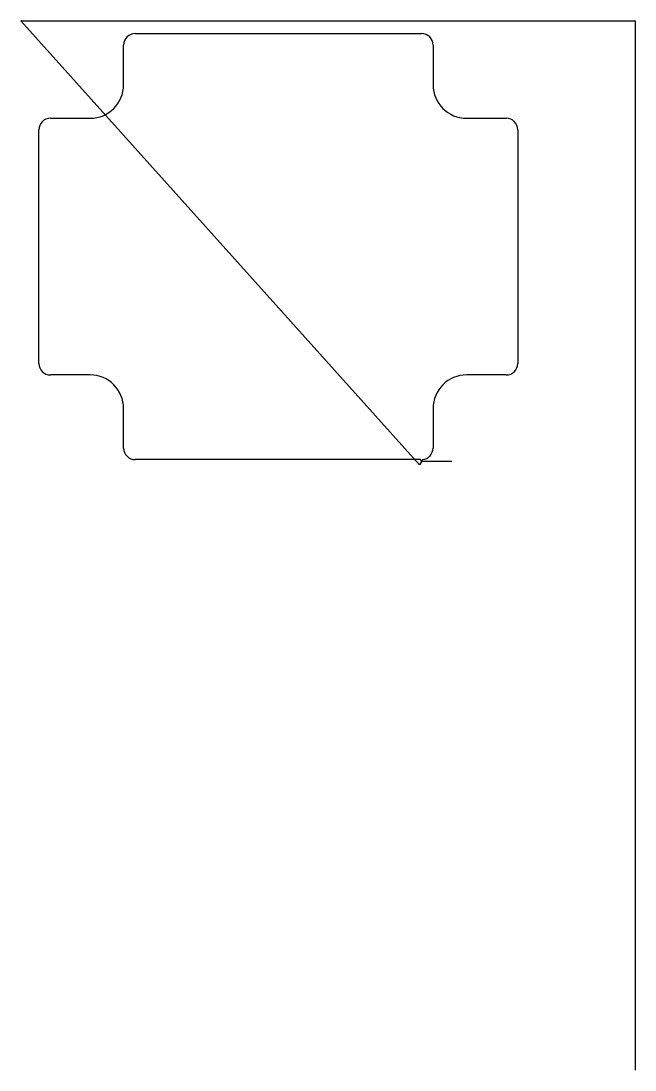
# Model space of a CAD drawing. Header units: metres. Extents: x 0 to 815, y 845 to 2238.
import ezdxf

# ---------------------------------------------------------------- set-up
doc = ezdxf.new("R2010")
doc.units = ezdxf.units.M

msp = doc.modelspace()

# ---------------------------------------------------------------- linework, layer by layer
at = {"layer": 'TOOL_0'}
for p, q in [((528.932, 1648.916), (0, 2238.181)), ((0, 2238.181), (1, 2238.181)), ((1, 2238.181), (0, 2238.181)), ((0, 2238.181), (1, 2238.181)), ((1, 2238.181), (814.984, 2238.181)), ((814.984, 2238.181), (814.984, 846.316)), ((151.602, 2221.446), (531.602, 2221.446)), ((136.252, 2153.596), (136.252, 2206.096)), ((546.952, 2206.096), (546.952, 2153.596)), ((39.102, 2108.946), (91.602, 2108.946)), ((591.602, 2108.946), (644.102, 2108.946)), ((23.752, 1783.596), (23.752, 2093.596)), ((659.452, 2093.596), (659.452, 1783.596)), ((91.602, 1768.246), (39.102, 1768.246)), ((644.102, 1768.246), (591.602, 1768.246)), ((136.252, 1671.096), (136.252, 1723.596)), ((546.952, 1723.596), (546.952, 1671.096)), ((530.102, 1655.746), (151.602, 1655.746)), ((531.665, 1653.183), (528.932, 1648.916)), ((531.665, 1653.183), (530.102, 1655.746)), ((533.101, 1655.819), (531.665, 1653.183)), ((571.675, 1653.183), (531.665, 1653.183)), ((814.984, 846.316), (814.984, 845.316))]:
    msp.add_line(p, q, dxfattribs=at)
for centre, radius, start, end in [((151.602, 2206.096), 15.35, 90, 180), ((531.602, 2206.096), 15.35, 0, 90), ((91.602, 2153.596), 44.65, 270, 0), ((591.602, 2153.596), 44.65, 180, 270), ((39.102, 2093.596), 15.35, 90, 180), ((644.102, 2093.596), 15.35, 0, 90), ((39.102, 1783.596), 15.35, 180, 270), ((644.102, 1783.596), 15.35, 270, 0), ((91.602, 1723.596), 44.65, 0, 90), ((591.602, 1723.596), 44.65, 90, 180), ((151.602, 1671.096), 15.35, 180, 270), ((531.602, 1671.096), 15.35, 275.604001, 0)]:
    msp.add_arc(centre, radius, start, end, dxfattribs=at)

doc.saveas('drawing.dxf')
